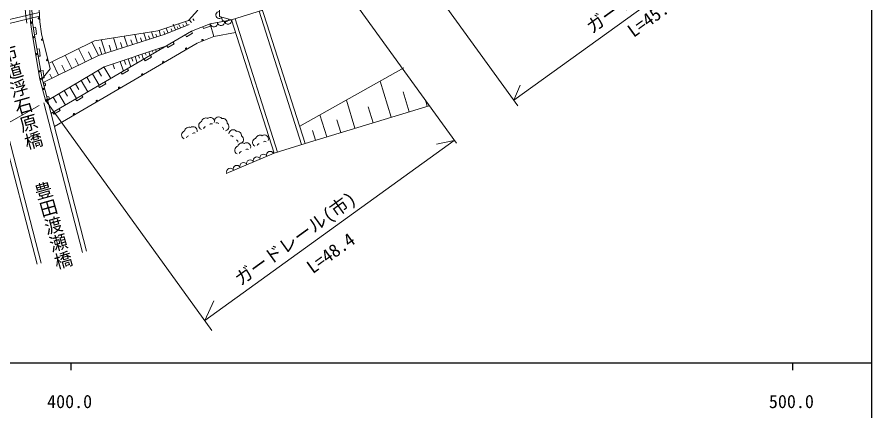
# Model space of a CAD drawing. Units: millimetres, scale not verified, with parts at other scales. Extents: x 40000 to 680000, y 20000 to 380000.
# Drawn here: x 460566 to 579000, y 198357 to 252912 of the extents above; entities that cross this region are included whole.
import ezdxf
from ezdxf.enums import TextEntityAlignment as Align

# ---------------------------------------------------------------- set-up
doc = ezdxf.new("R2010")
doc.units = ezdxf.units.MM
doc.header["$LTSCALE"] = 1000
doc.linetypes.add('DASHED', pattern=[7.5, 6, -1.5])
for name, color, linetype, lineweight in [('M-BGD', 7, 'Continuous', 13), ('M-STR-HTXT', 7, 'Continuous', 13), ('M-STR-STRC', 7, 'Continuous', 13), ('M-TTL-BAND', 7, 'Continuous', 25)]:
    doc.layers.add(name, color=color, linetype=linetype, lineweight=lineweight)
doc.styles.add('@ＭＳ ゴシック', font='')
doc.styles.add('ＭＳ ゴシック', font='')
doc.styles.get('@ＭＳ ゴシック').set_extended_font_data('@MS Gothic')
doc.styles.get('ＭＳ ゴシック').set_extended_font_data('MS Gothic')

msp = doc.modelspace()

# ---------------------------------------------------------------- linework, layer by layer
at = {"layer": 'M-BGD'}
for p, q in [((462413, 252141), (462253, 255098)), ((462712, 252172), (462555, 255063)), ((463707, 252276), (463563, 254946)), ((484320, 252436), (485609, 253881)), ((494094, 253728), (499989, 235257)), ((494391, 254441), (500465, 235409)), ((463967, 250610), (463707, 252276)), ((480065, 251009), (484320, 252436)), ((484109, 251789), (483900, 252295)), ((484712, 252154), (484411, 252538)), ((485106, 252462), (484928, 252690)), ((487328, 251956), (490376, 252542)), ((487328, 251956), (490283, 252512)), ((490283, 252512), (496179, 234041)), ((490760, 252664), (496655, 234193)), ((462689, 250365), (462413, 252141)), ((462985, 250413), (462712, 252172)), ((463116, 251522), (462820, 251476)), ((463145, 251339), (463116, 251522)), ((463270, 250534), (463145, 251339)), ((484398, 251908), (481081, 250540)), ((481225, 251398), (481480, 250704)), ((482053, 250936), (481921, 251273)), ((482210, 251918), (482515, 251131)), ((482874, 251273), (482737, 251581)), ((483184, 251407), (482950, 251976)), ((483647, 251598), (483536, 251867)), ((484749, 250940), (487328, 251956)), ((487328, 251956), (487832, 250220)), ((463726, 244301), (462689, 250365)), ((462974, 250488), (463270, 250534)), ((464019, 244364), (462985, 250413)), ((465167, 245729), (463967, 250610)), ((465261, 239565), (484749, 250940)), ((471274, 249641), (480065, 251009)), ((471860, 247609), (481081, 250540)), ((474432, 248427), (473915, 250052)), ((475840, 248874), (475392, 250282)), ((477247, 249321), (476869, 250512)), ((477842, 249511), (477668, 250060)), ((478437, 249700), (478118, 250706)), ((478941, 249859), (478793, 250324)), ((479444, 250019), (479173, 250870)), ((479920, 250171), (479797, 250559)), ((480456, 250341), (480227, 251063)), ((481052, 250531), (480915, 250926)), ((485538, 249316), (487832, 250220)), ((487832, 250220), (490831, 250797)), ((465022, 246515), (471274, 249641)), ((465729, 237755), (485538, 249316)), ((471860, 247609), (470944, 249476)), ((472290, 247746), (471975, 248740)), ((472806, 247910), (472210, 249787)), ((472641, 246027), (481295, 248924)), ((473619, 248168), (473341, 249044)), ((475136, 248650), (474895, 249409)), ((476543, 249098), (476337, 249747)), ((480702, 248725), (480749, 248583)), ((481176, 248884), (481183, 248862)), ((463623, 248510), (463319, 248462)), ((463652, 248326), (463623, 248510)), ((463777, 247522), (463652, 248326)), ((464158, 243829), (471860, 247609)), ((468140, 245784), (467237, 247623)), ((469993, 246693), (469084, 248546)), ((470926, 247151), (470470, 248081)), ((477383, 247614), (477520, 247203)), ((477857, 247773), (478100, 247047)), ((478331, 247932), (478436, 247618)), ((478805, 248090), (478983, 247559)), ((479279, 248249), (479352, 248032)), ((479753, 248408), (479866, 248071)), ((480227, 248567), (480267, 248447)), ((463487, 247477), (463777, 247522)), ((466301, 244881), (465405, 246707)), ((469067, 246238), (468614, 247161)), ((473816, 246420), (474048, 245726)), ((474845, 246765), (475295, 245421)), ((475403, 246951), (475609, 246337)), ((475960, 247138), (476334, 246023)), ((476434, 247297), (476605, 246788)), ((476908, 247456), (477217, 246535)), ((464167, 245497), (463835, 245445)), ((464019, 244364), (465167, 245729)), ((464195, 245313), (464167, 245497)), ((464320, 244508), (464195, 245313)), ((464796, 241364), (472641, 246027)), ((467220, 245332), (466771, 246249)), ((471810, 245533), (472283, 244736)), ((472603, 246004), (473560, 244427)), ((499749, 237822), (514128, 245871)), ((463726, 244301), (464526, 241209)), ((464003, 244459), (464320, 244508)), ((464019, 244364), (470201, 220473)), ((464475, 243985), (464463, 244010)), ((465388, 244433), (465103, 245015)), ((469443, 244126), (470378, 242552)), ((470230, 244594), (470699, 243804)), ((471017, 245061), (471959, 243475)), ((512383, 239034), (510859, 244041)), ((467882, 243198), (468810, 241637)), ((468662, 243662), (469128, 242878)), ((465564, 241821), (466023, 241049)), ((466333, 242277), (467253, 240728)), ((467107, 242738), (467569, 241960)), ((514887, 239796), (514042, 242573)), ((464256, 241054), (469620, 220323)), ((500466, 235408), (517645, 240635)), ((507376, 237511), (506185, 241425)), ((509879, 238272), (509201, 240503)), ((517390, 240558), (517136, 241393)), ((503462, 236320), (502531, 239379)), ((505419, 236915), (504888, 238659)), ((458412, 237690), (463327, 218695)), ((458952, 238001), (463908, 218845)), ((501932, 235854), (501517, 237217)), ((496179, 234041), (489551, 231257))]:
    msp.add_line(p, q, dxfattribs=at)
at = {"layer": 'M-BGD', "linetype": 'DASHED'}
for p, q in [((463638, 253570), (453001, 251004)), ((494570, 253880), (490283, 252512)), ((463665, 253062), (453286, 250558)), ((458412, 237690), (464796, 241364)), ((500466, 235408), (496179, 234040))]:
    msp.add_line(p, q, dxfattribs=at)
at = {"layer": 'M-BGD'}
for points in [[(488569, 255068), (488614, 253009), (490283, 252512)], [(487250, 251925), (487348, 251663), (486412, 251312), (486320, 251559)], [(484749, 250940), (484887, 250707), (484026, 250199), (483886, 250436)], [(482189, 249436), (482326, 249203), (481465, 248695), (481325, 248932)], [(479028, 247593), (479165, 247360), (478304, 246851), (478164, 247089)], [(475867, 245750), (476004, 245517), (475143, 245008), (475003, 245246)], [(472706, 243907), (472843, 243673), (471982, 243165), (471842, 243403)], [(469545, 242064), (469682, 241830), (468821, 241322), (468681, 241560)], [(466384, 240221), (466521, 239987), (465660, 239479), (465520, 239717)]]:
    msp.add_lwpolyline(points, dxfattribs=at)
for centre in [(463565, 252738), (462512, 252141), (462835, 250117), (464040, 249804), (486254, 249727), (463239, 247770), (483987, 248535), (464754, 246961), (480822, 246689), (463637, 245377), (463819, 244312), (477911, 244970), (464182, 242947), (474707, 243114), (464590, 241396), (471611, 241302), (468456, 239470)]:
    msp.add_circle(centre, 100, dxfattribs=at)
for centre, radius, start, end in [((488567, 253198), 471, 86.02514, 322.55649), ((488806, 252234), 500, 190.64818, 10.64818), ((489420, 252769), 500, 163.41539, 343.41539), ((489789, 252419), 500, 190.64818, 10.64818), ((487823, 252049), 500, 190.64818, 10.64818), ((464289, 243589), 217, 261.88601, 127.12574), ((464810, 241674), 217, 261.88601, 127.12574), ((464576, 241349), 149, 250.19775, 27.52697), ((486307, 237884), 577, 108.40236, 248.44236), ((486745, 238286), 649, 68.44236, 168.52236), ((487321, 238434), 577, 348.52236, 128.56236), ((487470, 237858), 288, 58.54236, 138.46236), ((488486, 238509), 577, 38.40236, 178.44236), ((488212, 237982), 288, 28.50236, 108.42236), ((489014, 238235), 649, 358.44236, 98.52236), ((489350, 237745), 577, 278.52236, 58.56236), ((483941, 236600), 577, 108.40236, 248.44236), ((484379, 237002), 649, 68.44236, 168.52236), ((484955, 237150), 577, 348.52236, 128.56236), ((486709, 237446), 288, 98.50236, 178.42236), ((488860, 237408), 288, 348.54236, 68.46236), ((490502, 236725), 577, 38.40236, 178.44236), ((491030, 236450), 649, 358.44236, 98.52236), ((484342, 236162), 288, 98.50236, 178.42236), ((485103, 236574), 288, 58.54236, 138.46236), ((490228, 236197), 288, 28.50236, 108.42236), ((490876, 235624), 288, 348.54236, 68.46236), ((491366, 235960), 577, 278.52236, 58.56236), ((493763, 235542), 577, 103.40236, 243.44236), ((494235, 235905), 649, 63.44236, 163.52236), ((494821, 236002), 577, 343.52236, 123.56236), ((494919, 235416), 288, 53.54236, 133.46236), ((491293, 234470), 577, 103.40236, 243.44236), ((491765, 234832), 649, 63.44236, 163.52236), ((492352, 234929), 577, 343.52236, 123.56236), ((492449, 234343), 288, 53.54236, 133.46236), ((494125, 235071), 288, 93.50236, 173.42236), ((491656, 233998), 288, 93.50236, 173.42236), ((493787, 233036), 500, 22.78007, 202.78007), ((494709, 233424), 500, 22.78007, 202.78007), ((495631, 233811), 500, 22.78007, 202.78007), ((491021, 231875), 500, 22.78007, 202.78007), ((491943, 232262), 500, 22.78007, 202.78007), ((492865, 232649), 500, 22.78007, 202.78007), ((490099, 231488), 500, 22.78007, 202.78007)]:
    msp.add_arc(centre, radius, start, end, dxfattribs=at)
at = {"layer": 'M-STR-HTXT'}
for p, q in [((502281, 278916), (529961, 240600)), ((493755, 273782), (521435, 235466)), ((529375, 241410), (564489, 266777)), ((529375, 241410), (530272, 243463)), ((464490, 241396), (487530, 209502)), ((486574, 210888), (521140, 235808)), ((521140, 235808), (518681, 235326)), ((486574, 210888), (487825, 213604))]:
    msp.add_line(p, q, dxfattribs=at)
at = {"layer": 'M-STR-STRC'}
msp.add_arc((478106, 254846), 16425, 134.7943, 189.75109, dxfattribs=at)
at = {"layer": 'M-TTL-BAND'}
for p, q in [((579000, 20000), (579000, 370000)), ((40000, 205000), (579000, 205000)), ((468000, 205000), (468000, 204000)), ((568000, 205000), (568000, 204000))]:
    msp.add_line(p, q, dxfattribs=at)

# ---------------------------------------------------------------- texts
at = {"layer": 'M-BGD', "style": '@ＭＳ ゴシック'}
for s, p in [('市道浮石原橋', (457643, 248662)), ('豊田渡瀬橋', (462446, 229676))]:
    msp.add_text(s, height=1833, rotation=285.844, dxfattribs=at).set_placement(p, align=Align.BOTTOM_LEFT)
at = {"layer": 'M-STR-HTXT', "style": 'ＭＳ ゴシック'}
for s, p in [('ガードレール', (546639, 254499)), ('L=45.0', (549328, 251756)), ('ガードレール(市)', (499961, 221025)), ('L=48.4', (504882, 219026))]:
    msp.add_text(s, height=1833, rotation=35.844, dxfattribs=at).set_placement(p, align=Align.BOTTOM_CENTER)
at = {"layer": 'M-TTL-BAND', "style": 'ＭＳ ゴシック'}
for s, p in [('400.0', (467844, 198195)), ('500.0', (567844, 198195))]:
    msp.add_text(s, height=1833, dxfattribs=at).set_placement(p, align=Align.BOTTOM_CENTER)

doc.saveas('drawing.dxf')
